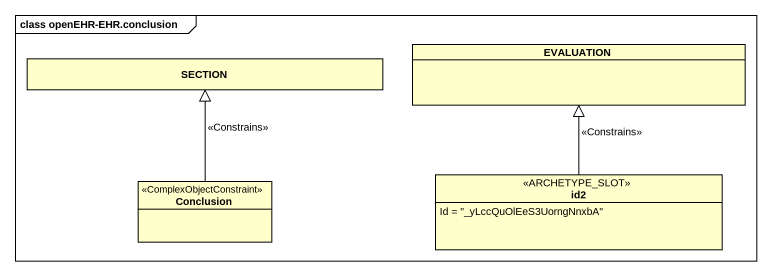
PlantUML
@startuml
mainframe class openEHR-EHR.conclusion
hide circle
hide empty members
class EVALUATION
class SECTION
class Conclusion <<ComplexObjectConstraint>>
class id2 <<ARCHETYPE_SLOT>> {
  Id = "_yLccQuOlEeS3UorngNnxbA"
}
Conclusion -up-|> SECTION : <<Constrains>>
id2 -up-|> EVALUATION : <<Constrains>>
@enduml
